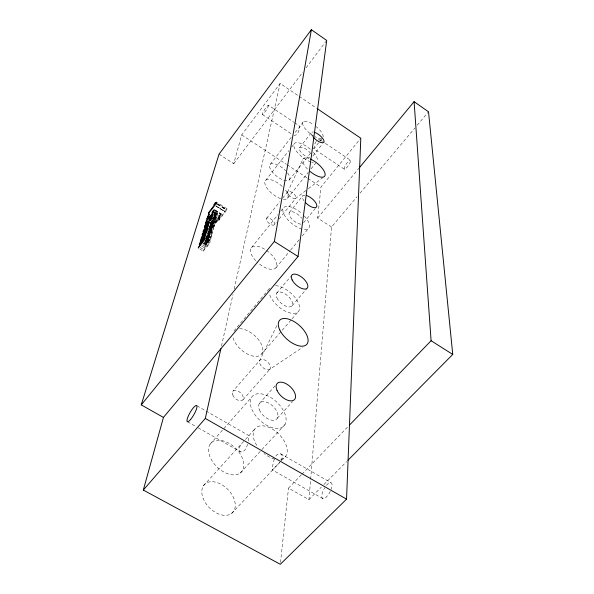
<?xml version="1.0" encoding="UTF-8"?>
<svg xmlns="http://www.w3.org/2000/svg" width="594" height="594" viewBox="0 0 594 594"><rect width="100%" height="100%" fill="white"/><g stroke="black" fill="none" stroke-linecap="round" stroke-linejoin="round"><path stroke-width="0.45" stroke-dasharray="2.97 2.23" d="M322.988 498.685L272.468 470.003L279.596 462.459M214.575 212.734L219.884 216.082L218.072 219.245L213.795 222.631L212.407 227.547L213.833 225.69L214.62 222.906C217.991 221.235 220.597 217.523 221.161 213.87L215.095 210.046M301.351 474.836L288.513 488.097L308.954 499.651L310.558 480.242M310.64 479.313L331.534 227.042L357.12 196.644M303.207 121.829L298.099 129.195L294.669 132.841M280.494 562.466L288.513 488.097M331.534 227.042L317.642 218.043L320.99 187.028L360.796 138.231M209.021 228.898C218.481 230.895 207.284 238.068 206.289 241.513C207.997 238.305 217.953 224.77 207.254 238.157C209.11 234.986 218.592 221.681 208.212 234.823L208.628 233.375L214.501 225.75L210.105 222.995M199.725 248.953L203.49 251.277C202.999 247.498 214.063 242.501 206.044 240.392M201.485 245.961L204.484 247.817C204.351 243.651 215.54 238.706 206.289 236.494M210.231 223.359L212.4 224.718C202.264 239.337 221.295 222.304 212.058 220.656M203.49 251.277C204.462 247.847 215.741 240.637 206.445 238.498M209.452 229.522L212.407 231.37L213.862 228.2L209.823 225.482M206.705 239.092L209.712 240.964L211.197 237.711L207.232 235.12M212.4 224.718L210.707 228.72L212.674 226.529L213.855 224.168L210.803 222.178M221.473 346.057L232.982 294.52M234.192 289.1L280.13 83.442L298.396 95.842M248.233 441.038L249.049 435.714L196.354 405.45M213.64 217.025L218.882 220.322L226.871 209.964L227.16 208.865L217.404 202.68M218.882 220.322L219.26 218.956L224.985 211.523L215.993 205.836M211.88 221.295L215.533 223.589L216.996 221.688L218.035 217.953L214.033 222.705L213.825 224.027M219.038 154.173L233.732 163.684L241.706 134.912L280.13 83.442M215.533 223.589L216.283 220.916L212.838 218.726M206.92 235.276L210.655 237.6L211.858 235.179L207.648 232.536M210.128 226.114L213.328 228.118L214.501 225.75M203.237 242.991L205.472 244.379L205.903 242.879L211.858 235.179M274.265 458.984L272.631 465.807L272.468 469.958M247.52 444.149C246.725 447.267 245.285 451.054 241.855 451.989L240.503 451.856L197.163 427.257M221.161 213.87L219.401 215.444L218.867 217.025L219.884 216.082M294.55 122.706L299.903 126.299C299.176 129.796 298.396 135.284 293.971 135.581M287.593 192.174L302.554 159.986A13.87 5.413 38.9 0 1 308.947 158.509M281.007 460.588L282.536 457.076L281.742 454.469C279.692 452.687 276.774 454.313 275.638 456.385M276.826 325.675L259.801 360.283L232.789 391.394M319.936 141.03L320.084 139.835L318.057 139.828M243.637 441.491L241.038 444.282L238.855 448.596L239.479 451.195L240.503 451.856M316.268 141.357L314.894 143.83L313.781 148.79L344.49 169.275M233.732 163.684L302.673 72.29M306.029 67.85L326.143 41.186M212.689 219.193L214.211 217.211L212.296 220.574M205.472 244.379L210.024 238.825M204.484 247.817L209.051 242.263M270.248 164.323L291.26 137.236M265.615 180.398L288.84 150.638M291.669 147.008L294.498 143.377M299.636 147.602L311.59 132.38M289.263 179.945L310.565 153.111M320.136 141.06L322.683 137.853A12.623 4.611 38.4 0 0 316.253 126.656M312.808 156.051L322.564 143.8M266.558 218.302L279.789 201.737M282.662 198.136L287.845 191.647M287.444 198.329L308.16 172.483M311.041 168.889L315.644 163.15M251.477 247.616L277.91 214.724M280.784 211.145L283.65 207.573M274.45 224.784A5.108 2.294 38.7 0 0 269.839 218.444A5.108 2.294 38.7 0 0 267.203 221.428A5.108 2.294 38.7 0 0 274.45 224.784L276.188 222.631M279.076 219.045L295.857 198.233L307.647 189.226M289.434 212.325L302.806 195.805M303.564 222.728L315.303 208.457M275.995 267.723L290.035 250.779M290.622 250.074L299.391 239.479M302.316 235.952L308.754 228.185M317.642 218.043L359.645 167.374M233.932 331.014L270.114 287.704A18.511 9.148 40.5 0 0 269.357 289.144M214.969 222.483L216.283 220.916M360.098 193.109L414.842 128.066M417.226 125.237L428.526 111.806M276.707 293.109L290.652 276.544M292.137 305.754L306.823 288.639M261.783 353.816L291.454 319.542M292.062 318.844L298.723 311.152M243.02 399.762L270.24 368.829M210.142 444.134L251.604 397.23M259.303 403.526L276.143 384.667M203.386 485.87L241.038 444.282M254.41 429.514L245.225 439.768M277.316 418.258L292.552 401.589M240.191 473.099A21.005 13.15 43.8 0 0 228.579 443.087A21.005 13.15 43.8 0 0 209.845 456.467A21.005 13.15 43.8 0 0 240.191 473.099L261.501 450.022M261.887 449.584L285.009 424.547M231.697 513.357A19.869 12.986 45.4 0 0 220.916 484.214A19.869 12.986 45.4 0 0 202.999 497.987A19.869 12.986 45.4 0 0 231.697 513.357L280.917 461.219M281.549 460.55L284.073 457.877M301.99 474.168L348.188 426.425M308.954 499.651L321.317 487.162M323.916 484.533L346.688 461.538M318.57 142.842L313.884 148.864M217.59 204.455L225.817 209.667L227.16 208.865M308.383 188.669L323.121 177.413M269.535 369.49A6.757 3.698 41.7 0 0 265.622 360.461A6.757 3.698 41.7 0 0 259.868 363.766A6.757 3.698 41.7 0 0 269.535 369.49L302.472 347.431M213.328 228.118L213.81 227.985M212.407 231.37L212.897 231.237M210.655 237.6L211.145 237.481M209.712 240.964L210.209 240.837M216.157 206.289L224.985 211.523M187.533 421.785L196.362 426.796M280.65 453.801L330.791 482.566M200.171 247.431L203.928 249.755M204.796 241.342L208.561 243.681M204.343 242.003L208.635 244.55M204.358 242.248L207.358 244.112M204.321 242.976L208.1 245.322M203.594 242.991L207.365 245.329M202.806 243.51L207.343 246.324M202.673 244.914L204.915 246.302M207.12 234.749L210.09 236.605M207.454 235.38L211.197 237.711M207.373 235.788L211.122 238.127M206.415 235.907L210.915 238.706M206.348 236.598L210.09 238.929M206.111 236.568L210.618 239.375M206.304 236.858L210.046 239.189M206.2 237.154L209.942 239.486M206.051 237.474L210.217 240.125M206.111 237.852L209.095 239.716M206.601 238.291L209.593 240.154M206.267 238.469L210.261 241.06M206.348 238.677L209.348 240.54M206.415 239.115L210.187 241.461M206.125 239.248L208.368 240.637M205.925 239.271L208.917 241.127M205.427 239.315L209.957 242.129M205.361 240.013L209.125 242.352M205.858 240.481L209.615 242.872M205.324 240.258L209.088 242.597M205.561 240.763L208.568 242.627M204.811 240.592L208.895 243.08M204.64 240.874L209.177 243.689M205.078 241.327L208.086 243.191M209.452 227.777L210.907 228.683M209.251 227.814L212.63 229.952M209.214 228.244L212.904 230.554M209.585 228.831L211.783 230.205M209.34 228.764L212.288 230.606M209.251 229.128L212.956 231.437M209.095 229.143L212.043 230.984M209.177 229.514L212.882 231.831M208.865 229.462L210.321 230.375M208.672 229.73L211.62 231.571M208.524 229.752L209.986 230.665M208.947 230.16L212.659 232.477M208.806 230.799L211.835 232.729M208.613 230.888L212.325 233.204M208.836 231.111L211.798 232.959M208.694 231.125L210.907 232.506M207.588 230.71L211.278 233.019M207.907 231.125L211.613 233.435M208.182 231.682L211.895 233.999M207.855 231.734L210.803 233.576M207.581 231.712L211.286 234.021M207.878 232.826L210.84 234.675M207.878 233.1L210.09 234.482M207.12 233.301L210.833 235.61M206.994 233.754L211.479 236.546M211.316 220.827L214.961 223.114M211.538 221.213L213.795 222.631M211.137 221.339L214.783 223.626M210.877 221.941L214.523 224.228M209.897 221.807L213.855 224.168M210.165 222.134L213.803 224.413M209.801 222.171L214.182 224.918M209.942 222.698L213.588 224.978M210.031 223.307L213.833 225.69M210.291 223.871L213.209 225.698M210.447 224.532L211.895 225.438M209.979 224.554L214.13 227.071M210.491 225.163L212.674 226.529M209.972 225.245L211.419 226.151M209.957 225.661L213.862 228.2M209.816 226.084L213.788 228.601M209.779 226.448L211.226 227.353M209.274 226.277L212.199 228.103M209.17 226.396L213.595 229.165M209.125 226.67L210.573 227.576M209.459 227.064L210.907 227.97M209.147 226.908L211.33 228.274M209.029 227.012L212.771 229.41M209.422 227.517L213.298 229.819M209.051 227.361L212.726 229.663M213.565 213.677L219.386 217.426M213.498 214.144L219.602 217.983M213.669 214.701L218.993 218.057M213.677 215.206L219.164 218.674M214.026 215.659L219.26 218.956M213.959 215.837L218.518 218.711M214.137 216.454L218.711 219.334M213.506 216.379L218.072 219.245M213.855 217.256L217.656 219.646M213.469 217.515L217.263 219.906M213.149 217.738L217.723 220.619M212.875 217.82L216.662 220.203M213.446 218.748L217.256 221.139M213.008 219.171L216.996 221.688M212.919 219.706L216.379 221.918M212.578 220.419L215.615 222.327M212.273 220.352L214.531 221.77M211.39 220.419L215.028 222.705M214.954 210.016L221.228 214.033M215.139 210.484L221.22 214.323M215.043 210.907L221.124 214.746M215.429 211.91L220.946 215.303M215.37 212.548L220.701 215.912M214.865 212.585L219.401 215.444M214.441 212.719L219.75 216.068M214.293 212.726L220.389 216.565M214.531 213.023L219.854 216.379M214.872 213.498L219.416 216.364M214.352 213.506L219.676 216.862M214.679 213.907L220.018 217.27M217.567 203.72L226.566 209.422M217.842 204.247L226.871 209.964M217.463 204.277L226.114 209.667M215.733 205.925L224.725 211.613M241.706 134.912L286.353 164.256M287.117 164.761L307.135 177.918M307.9 178.423L320.99 187.028M262.451 114.553L291.661 134.044M268.562 105.272A5.598 0.832 -56.7 0 1 264.115 113.046A5.598 0.832 -56.7 0 1 263.58 111.256A5.598 0.832 -56.7 0 1 268.562 105.272L293.785 122.193M320.084 139.835L324.651 142.894M325.408 143.406L350.519 160.246A5.472 1.307 -56.3 0 1 346.406 167.998A5.472 1.307 -56.3 0 1 345.181 165.778A5.472 1.307 -56.3 0 1 350.519 160.246M299.153 96.362L316.654 108.249M224.525 211.598L225.817 209.667M239.568 328.668A18.006 9.771 40.6 0 1 261.39 344.29A18.006 9.771 40.6 0 1 252.42 355.947A18.006 9.771 40.6 0 1 232.937 337.281M275.579 285.669A18.511 9.148 40.5 0 1 298.039 302.168A18.511 9.148 40.5 0 1 288.907 312.622A18.511 9.148 40.5 0 1 269.231 292.939M256.771 445.381A20.656 12.177 44.4 0 1 260.254 425.92A20.656 12.177 44.4 0 1 284.467 441.476A20.656 12.177 44.4 0 1 278.816 459.541M274.666 459.065A20.656 12.177 44.4 0 1 263.981 453.46M326.396 485.387A8.992 3.341 -62.1 0 1 331.333 482.825A8.992 3.341 -62.1 0 1 331.17 489.27M330.271 491.394A8.992 3.341 -62.1 0 1 322.616 498.522A8.992 3.341 -62.1 0 1 324.695 487.785M266.595 250.468A15.86 7.574 39.1 0 1 275.92 267.812A15.86 7.574 39.1 0 1 256.912 261.88M255.747 260.707A15.86 7.574 39.1 0 1 251.425 247.668A15.86 7.574 39.1 0 1 265.251 249.569M304.291 215.971A16.238 7.046 39.2 0 1 302.702 229.284M301.93 229.084A16.238 7.046 39.2 0 1 282.796 210.083A16.238 7.046 39.2 0 1 301.952 213.662M300.861 224.168A8.762 3.802 39.2 0 1 290.711 217.671A8.762 3.802 39.2 0 1 291.528 211.635A8.762 3.802 39.2 0 1 301.678 218.147M287.57 172.921A12.318 5.064 38.2 0 1 282.254 179.611A12.318 5.064 38.2 0 1 269.721 165.117A12.318 5.064 38.2 0 1 285.647 170.701M285.521 190.087A14.137 6.007 38.4 0 1 281.333 198.849M280.62 198.619A14.137 6.007 38.4 0 1 264.842 181.913A14.137 6.007 38.4 0 1 282.699 186.895M321.51 138.439A12.623 4.611 38.4 0 1 314.939 136.702M314.271 136.345A12.623 4.611 38.4 0 1 302.621 123.522A12.623 4.611 38.4 0 1 313.647 124.71M313.394 162.533A14.442 5.554 38.5 0 1 311.716 162.199M310.811 161.917A14.442 5.554 38.5 0 1 296.042 150.661A14.442 5.554 38.5 0 1 297.111 142.605A14.442 5.554 38.5 0 1 312.236 151.099M313.446 152.383A14.442 5.554 38.5 0 1 317.389 160.343M309.816 157.915A7.789 2.992 38.5 0 1 300.824 151.967A7.789 2.992 38.5 0 1 301.462 147.208A7.789 2.992 38.5 0 1 310.454 153.163M307.499 169.082A13.87 5.413 38.9 0 1 302.554 160.024M304.135 201.039A8.843 3.675 39.2 0 1 304.922 195.174M312.815 136.65A7.856 2.888 38.6 0 1 313.439 132.039M232.744 394.936A6.623 3.854 41.9 0 0 242.293 400.453A6.623 3.854 41.9 0 0 238.647 391.401A6.623 3.854 41.9 0 0 232.744 394.936M276.923 297.891A9.979 4.93 40.5 0 0 291.134 306.593A9.979 4.93 40.5 0 0 285.12 293.911A9.979 4.93 40.5 0 0 276.923 297.891M251.871 409.348A21.681 12.415 43.2 0 0 282.811 426.938A21.681 12.415 43.2 0 0 269.876 396.985A21.681 12.415 43.2 0 0 251.871 409.348M259.444 409.934A11.687 6.697 43.2 0 0 276.113 419.527A11.687 6.697 43.2 0 0 269.268 403.393A11.687 6.697 43.2 0 0 259.444 409.934M288.58 194.721A5.19 2.183 38.8 0 0 295.857 198.233A5.19 2.183 38.8 0 0 291.09 191.892A5.19 2.183 38.8 0 0 288.58 194.721"/><path stroke-width="0.89" d="M163.447 417.419L141.253 404.878L219.038 154.173L311.367 29.7L326.7 40.444L298.047 256.497L163.447 417.419L143.325 490.057L280.301 564.3L346.547 499.146L360.796 138.231L317.419 108.769M141.253 404.878L274.339 241.483L311.367 29.7M143.325 490.057L205.301 418.436L220.864 348.775M211.189 217.708L210.417 220.374L211.872 218.473L212.949 214.753C212.726 212.437 201.604 235.061 207.328 221.54C199.436 235.558 209.786 221.74 211.189 217.708L212.645 218.629M207.016 218.377L205.561 223.262L206.987 221.399L207.803 218.629C211.189 219.03 217.953 203.178 212.043 212.726L213.053 211.776L211.226 214.939L207.016 218.377L208.524 219.32M206.883 227.762L207.558 226.099L203.081 231.623L203.512 230.182L209.37 222.535L208.182 224.903C209.585 224.651 207.529 227.524 207.239 228.141C208.605 230.346 202.034 236.063 201.106 238.291C202.762 235.15 212.845 221.413 202.094 234.949L202.524 233.487L206.883 227.762L208.353 228.683M204.098 237.281L204.789 235.566L200.26 241.142L200.698 239.657L206.638 231.927L205.427 234.348C206.846 234.155 204.752 237.043 204.455 237.689C205.821 240.021 199.198 245.708 198.218 248.017C199.859 244.884 210.12 230.925 199.242 244.572L199.688 243.065L204.098 237.281L205.598 238.209M215.221 202.858L213.847 204.663L214.493 204.885L208.798 212.37L208.39 213.721L216.342 203.297L216.654 202.205L215.221 202.858L216.713 203.809M359.645 167.374L414.092 101.685L428.526 111.806L452.747 354.432L347.995 460.224M349.472 425.096L431.096 340.726L414.092 101.685M205.301 418.436L346.547 499.146M203.675 237.875L205.175 238.803M202.955 238.825L204.447 239.753M205.145 225.089L206.593 225.995M204.841 225.727L206.289 226.633M204.596 226.314L206.051 227.22M206.46 228.348L207.937 229.269M205.747 229.291L207.224 230.212M209.845 215.912L211.36 216.862M209.051 216.35L210.566 217.3M208.39 216.855L209.897 217.805M207.744 217.508L209.251 218.458M212.6 211.152L214.107 212.11M215.34 203.037L216.84 203.987M274.339 241.483L298.047 256.497M431.096 340.726L452.747 354.432M310.306 159.029A13.87 5.413 38.9 0 1 325.163 174.606A13.87 5.413 38.9 0 1 310.179 171.525M306.504 195.493A8.843 3.675 39.2 0 1 316.832 206.155A8.843 3.675 39.2 0 1 305.554 202.688M314.827 132.41A7.856 2.888 38.6 0 1 323.017 138.885A7.856 2.888 38.6 0 1 321.703 142.709A7.856 2.888 38.6 0 1 313.201 137.125M209.214 214.07L207.291 217.434L209.214 214.07M279.767 329.937A18.154 9.259 41.5 0 0 305.539 345.374A18.154 9.259 41.5 0 0 294.282 321.696A18.154 9.259 41.5 0 0 279.767 329.937M292.129 279.893A10.091 4.782 40.4 0 0 306.445 288.766A10.091 4.782 40.4 0 0 300.2 276.128A10.091 4.782 40.4 0 0 292.129 279.893M190.57 419.483A9.333 2.183 -60.1 0 0 196.837 405.761A9.333 2.183 -60.1 0 0 188.484 415.614A9.333 2.183 -60.1 0 0 190.57 419.483M277.019 390.34A11.843 6.519 43 0 0 293.822 400.156A11.843 6.519 43 0 0 286.664 384.043A11.843 6.519 43 0 0 277.019 390.34"/></g></svg>
